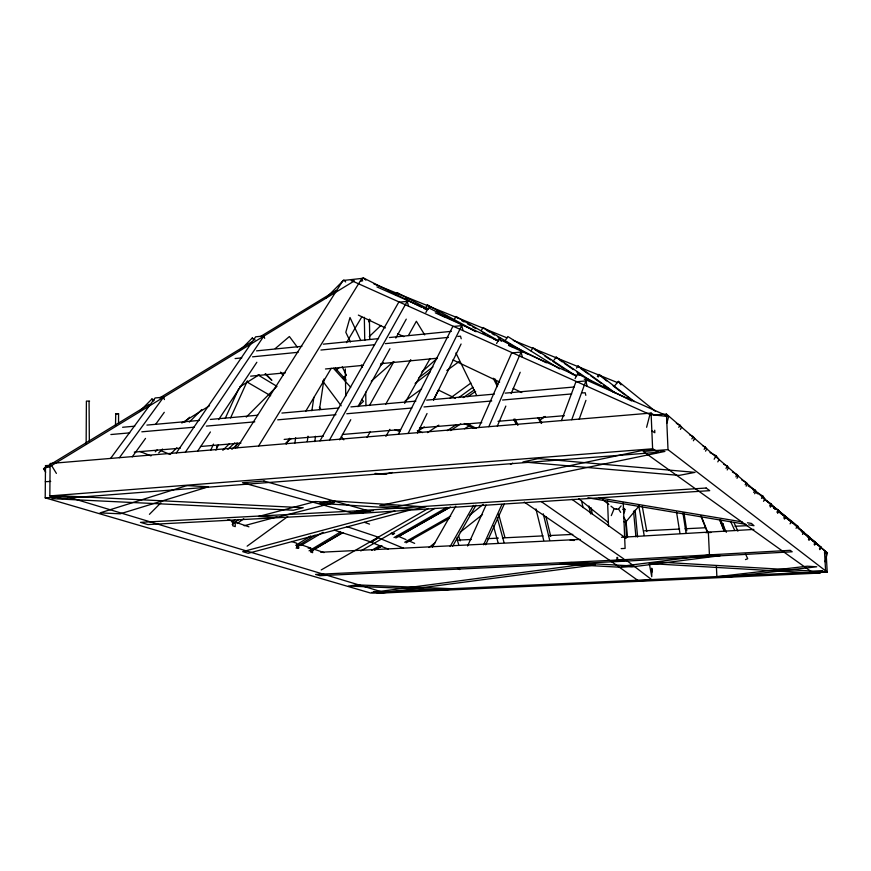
<?xml version="1.0" encoding="UTF-8"?>
<svg xmlns="http://www.w3.org/2000/svg" width="871" height="871" viewBox="0 0 871 871"><rect width="100%" height="100%" fill="white"/><g stroke="black" fill="none" stroke-linecap="round" stroke-linejoin="round"><path stroke-width="1.31" d="M118.543 423.284L118.576 413.769L115.745 413.627L115.484 426.006M86.142 444.341L86.392 401.096L89.571 401.117M89.343 441.673L89.071 401.335M45.205 497.831L66.729 496.622L383.654 592.4L370.404 592.999L45.205 497.831L45.499 465.626L50.866 465.31M49.832 495.915L652.619 448.794L658.509 452.267L62.004 498.528L49.832 495.915L50.115 463.503L651.083 413.072L654.034 415.021M651.933 568.785L651.737 576.711L649.298 563.417M314.758 441.597L315.542 436.273M319.472 409.642L323.99 379.027M307.256 441.553L308.051 436.197M311.872 410.731L313.876 397.318M294.855 443.11L295.672 437.754M646.609 427.28L649.929 414.498L351.231 280.495L353.844 280.887M666.892 423.164L668.612 416.588L584.223 379.07M825.077 561.73L827.45 552.867L807.406 536.536M235.431 448.042L237.097 442.882M579.161 419.267L585.933 400.366M571.746 419.724L585.878 380.921L575.916 381.814L561.457 420.584M611.279 515.61L614.153 508.686L616.646 508.893M623.788 513.367L624.834 510.863M497.319 426.115L505.833 406.082M511.157 393.561L520.205 372.276M488.827 426.681L521.076 352.058L511.647 352.962L478.821 427.519M467.585 545.986L486.051 505.082M210.706 450.242L213.515 444.09M225.295 418.232L238.752 388.673M215.921 450.155L218.164 445.201M230.543 417.96L247.418 380.812M483.612 544.756L501.968 504.385M485.724 544.767L504.265 504.004M417.492 433.029L427.04 413.518M433.616 400.105L461.086 344.012M408.107 433.453L461.739 325.634L452.789 326.538L398.363 434.281M433.518 399.691L438.461 390.045L455.413 398.352M693.392 440.77L694.644 438.44L693.142 436.567L689.505 434.738M704.149 449.392L705.368 447.128L702.941 445.908M705.543 451.145L706.751 448.892L705.368 447.128M714.155 459.235L716.071 455.664L710.007 452.615M717.802 461.87L719.054 459.518L716.071 455.664M678.781 427.389L679.968 425.168L676.364 423.36M680.414 429.381L681.601 427.182L679.968 425.168M691.89 438.908L693.142 436.567M575.067 378.613L577.647 373.833L631.823 401.008M496.59 343.522L499.039 339.015L546.357 362.793M425.854 312.493L428.456 307.746L475.816 331.59M361.225 281.289L363.131 277.805L421.346 307.147M339.679 439.822L350.773 419.702M357.959 406.692L389.947 348.716M395.826 338.068L406.267 319.134M726.011 468.413L727.296 466.094L723.692 464.199M727.198 469.959L728.483 467.651L727.296 466.094M369.456 405.548L393.899 361.617M408.434 335.498L416.36 321.247L424.689 334.878M329.499 440.051L407.203 301.355L398.7 302.259L320.016 440.846M367.061 437.416L370.382 431.526M385.613 404.416L410.774 359.636M395.75 294.768L396.991 292.591L428.216 308.998M385.864 436.415L389.892 429.327M404.656 403.349L430.165 358.482M432.397 547.184L455.783 506.138M450.144 546.498L473.563 505.365M452.659 546.182L475.958 505.234M735.897 476.851L737.182 474.619L732.413 472.006M736.986 478.321L738.27 476.099L737.182 474.619M425.527 308.051L427.378 304.915L476.23 331.677M286.189 444.123L289.651 438.287M305.601 411.471L331.241 368.313M346.495 342.662L361.748 317M745.162 484.755L746.447 482.621L741.722 479.921M746.164 486.149L747.449 484.015L746.447 482.621M453.976 319.94L456.045 316.532L498.55 340.833M258.6 446.006L361.89 278.415L342.989 280.506L237.032 447.814M753.698 492.431L755.146 490.123L748.135 485.942M754.624 493.759L756.061 491.462L755.146 490.123M481.064 330.784L483.144 327.518L527.499 354.04M761.504 498.364L762.963 496.154L756.061 491.832M763.508 501.315L764.945 499.116L762.963 496.154M504.908 340.975L507.837 336.544L559.552 368.901M197.684 451.069L210.412 431.962M218.654 419.593L256.847 362.271M185.403 452.147L263.913 335.977L264.675 338.318M176.367 452.909L255.639 336.827L263.913 335.977M769.594 505.964L771.042 503.841L766.502 500.869M770.378 507.172L771.826 505.06L771.042 503.841M531.005 350.795L533.096 347.769L576.156 376.011M776.867 512.159L778.326 510.134L771.619 505.518M777.596 513.313L779.044 511.288L778.326 510.134M132.229 456.872L145.522 438.396M155.68 424.264L164.281 412.31M554.076 360.028L556.166 357.121L590.778 380.954M119.414 457.689L163.552 397.176L164.412 399.571M110.584 458.429L155.103 397.971L163.552 397.176M783.748 518.016L785.207 516.067L778.598 511.288M784.412 519.116L785.871 517.189L785.207 516.067M576.493 368.128L578.094 366.005L615.557 393.148M790.051 523.819L791.739 521.696L777.738 511.005M597.354 376.501L598.965 374.465L634.502 401.607M598.181 377.012L599.596 375.238M623.876 521.74L626.336 521.37L639.162 505.822M616.069 509.404L618.519 509.002L621.11 505.909M796.04 528.262L797.782 526.182L762.952 498.081M802.496 534.391L804.14 532.421L797.792 527.293M808.43 539.432L810.03 537.527L796.954 526.868M808.919 540.368L810.509 538.463L810.03 537.527M814.069 544.233L815.626 542.361L803.084 532.235M814.516 545.126L816.083 543.264L815.626 542.361M819.426 548.784L820.95 546.966L807.373 536.013M819.851 549.645L821.375 547.826L820.95 546.966M614.98 385.418L618.345 381.4L655.286 411.21M115.538 413.736L118.565 413.812M139.567 411.439L151.924 399.016L154.178 400.094M239.841 350.534L252.263 338.024L255.061 339.864M155.223 451.831L157.139 449.904M184.794 422.065L189.562 417.263M158.729 452.887L162.55 449.033M189.312 422.097L201.734 409.588M170.161 454.499L176.867 447.748M325.591 298.383L343.827 280.07L345.678 281.943M149.431 514.326L160.939 502.774M216.541 446.954L218.458 445.027M246.264 417.111L276.945 386.31M222.834 450.307L229.541 443.579M369.25 336.609L380.877 325.46M358.787 405.744L363.468 401.324L361.65 399.321M227.875 449.316L234.811 442.838M231.86 449.371L237.805 443.818M368.575 321.78L370.556 319.929M371.264 381.258L393.442 361.639M421.825 371.895L437.046 358.482M336.293 370.11L339.363 367.431M343.152 377.949L346.212 375.281M275.258 348.585L289.401 336.522L297.49 347.355M285.895 442.904L291.143 438.603M380.377 365.526L383.534 362.946M410.197 540.739L412.31 539.029M429.022 547.511L435.402 542.437M469.425 515.36L483.253 504.353M460.182 532.192L482.534 514.521M231.86 522.023L235.083 519.541M419.005 377.676L432.985 366.887M232.198 524.516L238.654 519.53M415.129 383.425L430.187 371.808M237.173 523.547L243.76 518.746M405.124 400.965L421.586 388.945M446.834 370.523L458.908 361.705M247.135 546.161L287.713 516.579M450.057 398.254L470.895 383.066M458.723 397.644L472.975 387.257M539.595 420.421L545.115 416.458M463.252 397.59L474.412 389.86M417.547 431.504L424.253 426.866M467.825 396.719L475.642 391.308M378.591 537.265L371.438 542.132L334.148 530.101M427.476 432.604L438.81 425.146M447.204 430.655L456.273 424.689M450.547 430.557L460.759 423.839M464.504 428.772L470.253 425.157M295.726 545.377L310.664 535.992M296.575 546.759L314.975 535.208M181.81 423.012L209.508 405.734M239.514 387.018L259.133 374.78M45.673 472.169L43.55 468.707L149.279 404.296M159.731 397.916L251.523 341.998M260.821 336.337L336.337 290.326M43.55 468.707L51.607 465.56L354.312 280.941M300.898 545.551L323.01 532.268M309.074 550.831L340.474 531.996M310.969 551.463L342.39 532.617M313.745 549.503L343.185 532.562M542.208 418.026L544.56 416.665M321.225 569.928L428.292 508.446M360.757 550.951L434.89 508.381M392.255 534.598L394.617 533.259M371.634 550.32L379.876 545.627M393.997 537.57L446.954 507.379M374.563 550.134L381.65 546.095M395.837 538.006L449.011 507.695M376.152 549.253L382.042 545.899M398.559 536.514L450.438 507.031M404.699 542.23L450.688 516.122M406.115 542.84L449.61 518.147M510.428 464.417L512.671 463.143M409.653 540.847L413.17 538.877M745.478 559.585L747.71 558.736L745.456 553.825M244.196 525.736L277.054 516.895M394.846 510.972L242.726 551.648L248.224 553.292L409.708 510.145M384.514 474.347L392.44 472.507M373.507 510.602L352.984 512.823L355.629 512.29M705.684 532.649L711.052 532.475M709.43 555.012L621.186 566.313L631.943 566.912L720.219 555.698L709.43 555.012L708.352 532.268M824.989 553.161L827.45 552.867M716.887 576.711L807.297 566.204L816.748 566.781L726.36 577.212L716.887 576.711L716.365 566.008M811.587 571.855L822.703 570.603M825.664 571.844L814.548 573.085L650.082 563.613L661.209 562.198L825.664 571.844L824.499 551.604M256.531 350.861L301.91 346.32M323.348 344.165L378.602 338.634M389.381 337.545L451.374 331.339M235.105 358.558L241.811 357.894M252.536 356.827L298.122 352.298M320.931 350.033L374.617 344.709M385.352 343.642L448.434 337.382M457.83 336.446L460.509 336.184L461.205 338.754M250.641 376.163L285.35 372.832M325.471 368.977L363.218 365.352M380.736 363.675L437.351 358.231M122.615 427.269L134.765 426.18M146.916 425.092L199.546 420.399M210.347 419.441L257.587 415.227M281.899 413.061L338.732 407.987M350.915 406.899L415.87 401.106M426.692 400.137L494.347 394.106M505.18 393.137L574.185 386.985M110.889 434.531L129.714 432.865M141.821 431.809L194.266 427.182M206.362 426.115L254.778 421.847M277.707 419.833L335.956 414.694M346.789 413.747L411.82 408.02M424.003 406.942L491.734 400.976M502.578 400.018L571.659 393.932M582.492 392.973L585.203 392.734L585.813 395.336M134.297 452.103L180.199 448.217M200.45 446.496L240.94 443.067M284.164 439.409L323.424 436.088M342.368 434.487L400.573 429.555M419.517 427.944L481.783 422.675M498.016 421.303L564.343 415.685M654.72 414.988L666.446 414.095L826.067 551.887L827.221 572.084L812.97 572.846L643.19 451.418L668.013 449.654L827.221 572.084M625.073 559.824L610.538 560.924L524.277 502.099M621.524 537.287L753.872 529.426M45.346 481.707L50.714 481.402M617.006 560.086L790.226 550.33L792.185 551.789L620.304 561.425L617.006 560.086L616.908 557.44M232.579 522.252L235.203 522.121L248.943 526.835M296.096 548.109L298.677 547.99L298.622 543.885L310.675 548.022L310.729 552.04L312.613 552.671L312.558 548.676M457.765 540.151L471.298 539.476M487.542 538.659L498.364 538.115M502.425 537.919L543.025 535.883M548.447 535.611L572.802 534.391M644.518 530.798L679.63 529.045M685.042 528.773L705.292 527.761M735.004 526.269L747.166 525.659M308.149 548.153L310.675 548.022M320.702 552.247L580.14 539.389M621.186 548.61L625.106 548.414L623.255 502.469M617.702 560.042L315.574 574.425L319.82 575.687L619.619 561.457L617.702 560.042L617.593 557.407M373.735 591.518L384.623 591.932M570.157 540.194L574.218 540.466M375.074 473.421L385.897 474.249M622.863 509.415L625.356 509.611L623.222 507.945M649.929 414.498L668.612 416.588M599.074 497.874L742.092 521.871M747.438 522.763L751.444 523.438L753.992 525.714L748.635 524.821M587.903 497.798L745.957 524.364M45.499 465.626L49.266 466.878M346.81 526.617L377.317 536.841M298.677 547.99L296.695 547.315L296.641 543.21L291.589 541.479M227.908 519.606L232.742 521.272L232.775 525.79L235.235 526.617L235.203 522.121M313.832 549.111L324.034 552.606M364.503 522.339L369.565 524.124M394.803 429.653L399.865 431.526M417.361 430.688L422.446 432.615M139.676 451.396L151.01 455.892M388.205 549.068L370.861 542.154L378.406 537.832L403.502 548.207M373.899 283.935L507.031 337.861M513.302 340.398L617.55 382.619M160.634 450.568L169.431 454.172M391.188 533.15L393.659 534.228M397.361 535.839L406.017 539.606M408.488 540.684L414.661 543.373M376.958 286.918L427.846 309.543M435.293 312.852L498.582 340.997M508.512 345.406L576.776 375.76M358.362 315.095L385.396 327.91M397.677 333.724L403.817 336.642M452.964 359.93L499.66 382.053M513.171 388.455L521.773 392.538M466.736 423.611L476.415 428.38M464.254 423.48L473.846 428.205M508.718 344.96L513.574 347.409M438.331 313.723L444.406 316.783M423.774 308.367L426.202 309.586M405.505 297.947L407.911 299.21M436.839 310.925L439.213 312.232M446.366 316.151L448.75 317.458M735.886 474.793L738.27 476.099M461.706 320.561L464.069 321.911M467.607 323.936L469.97 325.286M472.332 326.636L475.882 328.661M482.959 332.711L485.321 334.061M487.684 335.411L490.046 336.772M493.585 338.797L495.947 340.147M457.515 568.295L459.736 569.58M247.201 382.108L270.674 395.739M486.258 330.12L489.752 332.21M492.093 333.615L494.434 335.008M497.929 337.099L500.27 338.503M503.776 340.594L507.281 342.695M509.611 344.089L511.952 345.482M515.458 347.583L517.788 348.977M521.294 351.067L523.634 352.472M752.566 489.36L756.061 491.462M258.034 374.955L276.543 386.125M651.856 430.905L654.818 432.756L654.709 430.23M534.729 349.511L540.401 353.223M544.93 356.206L550.603 359.93M552.878 361.411L564.223 368.858M567.62 371.09L573.292 374.813M562.133 361.868L556.166 357.121M564.364 363.403L573.314 369.565M576.667 371.884L582.264 375.728M585.617 378.036L588.97 380.355M773.448 507.445L775.691 508.98M541.294 501.609L623.963 559.051M571.986 499.333L625.89 538.18M580.565 368.4L588.252 373.975M590.44 375.564L601.426 383.523M603.614 385.113L613.5 392.266M780.383 513.204L785.871 517.189M773.426 507.717L775.582 509.361L773.459 507.651M606.695 380.954L598.965 374.465M613.162 385.897L625.04 394.966M627.196 396.621L629.352 398.265M784.782 516.993L792.338 522.763L791.739 521.696M602.471 499.453L608.84 504.494M610.974 506.171L614.153 508.686M578.812 498.811L608.394 522.524M755.56 492.115L757.672 493.824M798.326 528.294L804.652 533.4L804.14 532.421M802.158 531.8L805.283 534.326M801.255 531.299L816.083 543.264M816.171 543.624L818.25 545.311M363.131 277.805L365.874 280.135M396.991 292.591L398.668 294.06M427.378 304.915L429.686 307.006M456.045 316.532L458.168 318.525M265.1 373.964L271.719 380.246M499.039 339.015L501.424 341.29M252.263 338.024L254.016 339.842M265.546 373.648L271.763 380.126M577.647 373.833L579.063 375.325M151.924 399.016L153.71 400.932M335.248 368.139L346.081 380.039M333.408 368.27L350.708 387.301M578.094 366.005L579.465 367.606M618.345 381.4L620.99 384.84M280.538 372.113L282.999 375.379M319.341 407.258L320.974 409.435M341.378 436.6L343.827 439.855M322.575 380.91L341.182 405.799M618.519 509.002L620.653 512.377M623.494 516.873L626.336 521.37M51.607 465.56L56.397 473.399M539.04 418.2L541.773 422.892M537.875 417.59L541.261 423.426M515.077 420.29L517.777 424.961M797.782 526.182L799.055 528.577M494.804 378.754L497.842 384.84M514.87 418.886L517.907 424.972M493.215 378.188L497.439 386.637M513.716 419.234L516.133 424.057M455.903 352.951L476.644 395.358M342.238 366.833L346.331 375.281M350.425 341.965L345.82 332.276L350 317.512L360.79 340.561M361.345 365.003L362.488 367.42M720.709 520.041L726.349 532.301M733.937 522.513L737.9 531.168M730.813 521.903L734.754 530.493M719.86 519.802L724.411 531.168M719.751 520.107L724.258 531.354M701.035 515.588L707.579 531.996M700.894 516.002L707.372 532.257M456.72 538.093L458.679 544.593M458.603 535.709L460.16 540.913M361.89 278.415L362.641 280.985M407.203 301.355L408.532 306.102M493.465 525.975L498.125 542.84M497.319 517.886L504.037 542.546M498.626 514.162L504.962 537.549M461.739 325.634L463.034 330.555M521.076 352.058L522.339 357.154M535.915 508.893L543.7 540.379M543.275 513.825L549.655 540.085M545.975 516.688L550.744 536.405M585.878 380.921L587.108 386.201M581.621 501.021L583.058 507.63M588.905 505.986L590.603 513.923M590.941 507.564L592.356 514.195M638.835 506.236L644.192 535.491M642.243 506.203L646.826 531.528M676.527 511.963L679.968 533.422M682.929 512.986L686.076 533.128M684.051 513.324L686.773 530.787M723.224 523.591L724.106 530.254M626.02 521.032L627.534 537.222M635.144 510.221L637.616 537.059M633.544 511.146L635.917 536.808M666.446 414.095L668.013 449.654M651.083 413.072L652.619 448.794M651.748 568.186L651.922 572.171M625.813 521.522L626.467 537.755M607.523 500.596L608.524 526.236M369.402 319.124L369.783 339.45M364.328 317.305L364.753 340.43M365.7 392.113L365.951 405.723M345.308 368.956L345.754 396.109M60.045 495.795L51.912 498.648L293.473 510.243L303.228 507.706L60.045 495.795M186.84 485.604L100.034 512.899L120.242 513.792L208.452 486.78L186.84 485.604M315.4 501.554L258.491 516.481L277.043 517.33L334.616 502.534L315.4 501.554M330.893 500.749L319.232 503.329L413.779 509.339L425.821 506.9L330.893 500.749M538.365 458.571L522.959 461.946L679.184 475.392L695.058 472.365L538.365 458.571M646.195 449.632L379.81 505.561L397.318 506.682L664.9 451.439L646.195 449.632M357.023 584.877L348.454 586.063L445.702 589.917L454.433 588.796L357.023 584.877M570.951 562.557L560.282 563.994L621.23 567.293L631.965 565.921L570.951 562.557M584.027 564.288L371.569 592.498L382.445 592.901L595.241 564.898L584.027 564.288M264.011 481.032L242.486 482.708L350.828 512.671L370.044 511.299L264.011 481.032M706.163 488.021L356.881 510.842L363.915 513.117L709.713 490.656L706.163 488.021M357.763 510.798L140.46 522.35L147.896 524.571L363.044 513.171L357.763 510.798M626.489 560.38L610.843 561.131L638.356 580.761L652.259 580.13L626.489 560.38M819.97 571.866L375.336 592.193L378.7 593.195L820.21 573.053L819.97 571.866"/></g></svg>
